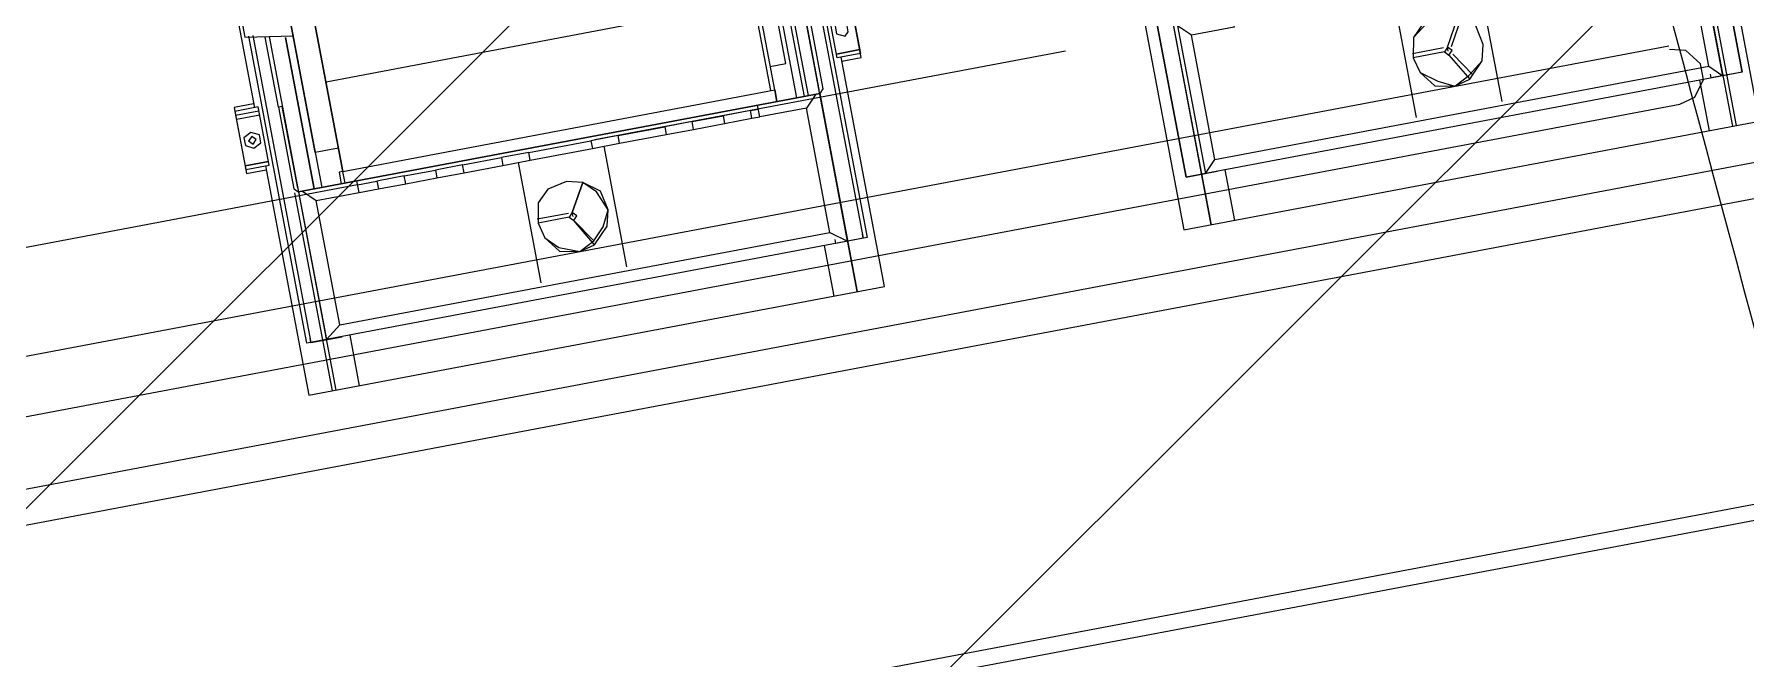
# Model space of a CAD drawing. Extents: x 407440 to 411585, y 6041728 to 6045069.
# Drawn here: x 410453.75 to 410478.57, y 6044300.17 to 6044309.24 of the extents above; entities that cross this region are included whole.
import ezdxf

# ---------------------------------------------------------------- set-up
doc = ezdxf.new("R2010")
doc.units = 0
doc.header["$LTSCALE"] = 5
doc.linetypes.add('foc-TIELINE', pattern=[1.875, 1.25, -0.625])
doc.layers.add('C-WS-T', color=13, linetype='Continuous', lineweight=9)
for name, color, linetype in [('P-BUFFER-PURPLE', 187, 'foc-TIELINE'), ('P-PROPOSED-EXISTING-H', 59, 'Continuous'), ('T-TIE', 201, 'foc-TIELINE')]:
    doc.layers.add(name, color=color, linetype=linetype)
doc.styles.add('80CG', font='ARIALN.TTF', dxfattribs={"height": 10})
doc.dimstyles.new('Compass 5 000', dxfattribs={"dimscale": 5, "dimtxt": 9, "dimasz": 2, "dimexe": 0.2, "dimexo": 0.0625, "dimgap": 0.5, "dimtad": 0, "dimtih": 1, "dimtoh": 1, "dimzin": 0, "dimdsep": 46, "dimtxsty": '80CG', "dimcen": 0.1, "dimse1": 1, "dimse2": 1, "dimclrd": 256, "dimclrt": 256, "dimaunit": 1, "dimadec": 4, "dimazin": 0, "dimtfac": 0.06, "dimtofl": 0, "dimtmove": 0, "dimatfit": 1, "dimfxl": 0.2, "dimtolj": 1, "dimtzin": 0, "dimlwd": -1, "dimarcsym": 0})

# ---------------------------------------------------------------- blocks, each defined once
blk = doc.blocks.new('P-RIG-877')
at = {"layer": 'T-TIE', "linetype": 'ByBlock', "lineweight": 25}
for points in [[(-5.7404, 0.0459), (-9.5405, 0.0459), (-9.5405, -12.2844), (-5.7404, -12.2844)], [(-9.4486, -0.0574), (-9.4486, -7.474), (-5.8437, -7.474), (-5.8437, -0.0574)]]:
    blk.add_lwpolyline(points, close=True, dxfattribs=at)
for points in [[(-5.7404, 0.0459), (-4.8219, 0.0459), (-4.8219, -6.1307), (-5.7404, -6.1307)], [(-5.7404, 0), (-4.8678, 0), (-4.8678, -6.0848), (-5.7404, -6.0848)], [(-6.5325, -2.3421), (-6.5325, -3.7312)], [(-6.5325, -4.4316), (-6.5325, -5.8207)]]:
    blk.add_lwpolyline(points, dxfattribs=at)
at = {"layer": 'T-TIE', "linetype": 'ByBlock', "lineweight": 18}
for points in [[(-6.9803, -0.4248), (-6.1077, -0.4248), (-6.9803, -0.4248)], [(-6.6359, -2.101), (-5.9585, -2.101), (-5.9585, -0.4018), (-6.6359, -0.4018)], [(-6.1192, -0.4248), (-6.1077, -0.4248), (-6.1077, -0.5166), (-6.1192, -0.5166)], [(-6.1077, -0.4248), (-6.1077, -2.0665)], [(-6.9803, -0.4822), (-5.9585, -0.4822)], [(-6.544, -2.0091), (-6.1077, -2.0091), (-6.1422, -1.9747), (-6.1422, -0.5166), (-6.1077, -0.4822), (-6.544, -0.4822), (-6.5555, -0.4707)], [(-6.544, -0.4707), (-5.9585, -0.4707)], [(-6.5785, -7.0951), (-6.5785, -6.9344), (-6.0503, -6.7507), (-6.0503, -0.62), (-6.0618, -0.574), (-6.1077, -0.5396), (-6.1537, -0.5396), (-6.1996, -0.574), (-6.2111, -0.62)], [(-6.1422, -0.5166), (-6.5096, -0.5166)], [(-6.1077, -0.5511), (-5.9585, -0.5511)], [(-6.7507, -12.2844), (-6.7507, -6.831), (-6.2226, -6.6473), (-6.2226, -0.62)], [(-6.1537, -1.1251), (-6.5096, -1.1251)], [(-6.3374, -1.2399), (-6.4177, -1.194)], [(-6.3259, -1.2514), (-6.3374, -1.2514), (-6.4177, -1.2055)], [(-6.3144, -1.2399), (-6.2455, -1.194)], [(-6.3144, -1.2514), (-6.234, -1.2055)], [(-6.3374, -1.2629), (-6.3374, -1.3547)], [(-6.3259, -1.2629), (-6.3259, -1.3547)], [(-6.1537, -1.3777), (-6.5096, -1.3777)], [(-6.544, -1.8484), (-6.5096, -1.8484), (-6.5096, -1.9747), (-6.544, -2.0091), (-6.5555, -2.0206), (-6.7966, -2.0206), (-6.7966, -2.0321), (-6.5555, -2.0321)], [(-6.1422, -1.9747), (-6.5096, -1.9747)], [(-6.1192, -2.0665), (-6.1077, -2.0665), (-6.1077, -1.9747)], [(-6.1077, -1.9517), (-5.9585, -1.9517)], [(-6.7966, -2.0206), (-7.0032, -2.0206), (-5.9585, -2.0206), (-6.544, -2.0206)], [(-7.0147, -2.0665), (-6.1077, -2.0665), (-7.0147, -2.0665)], [(-6.6244, -2.985), (-6.6244, -2.9276), (-6.8196, -2.9276), (-6.8196, -2.985)], [(-6.9803, -3.008), (-6.1077, -3.008), (-6.1077, -4.6612), (-7.0147, -4.6612)], [(-6.9803, -3.0194), (-6.1077, -3.0194), (-6.1192, -3.0194)], [(-6.6359, -4.6841), (-5.9585, -4.6841), (-5.9585, -2.985), (-6.6359, -2.985)], [(-6.1077, -3.0194), (-6.1077, -3.0998), (-6.1192, -3.0998)], [(-6.7966, -4.6153), (-6.5555, -4.6153), (-6.544, -4.6038), (-6.1077, -4.6038), (-6.1422, -4.5578), (-6.1422, -3.1113), (-6.1077, -3.0654), (-6.544, -3.0654)], [(-6.7966, -3.0654), (-6.5555, -3.0654), (-6.567, -3.0654)], [(-6.544, -3.0654), (-6.544, -4.6038), (-6.544, -3.0654)], [(-6.544, -3.0768), (-6.5096, -3.1113), (-6.5096, -3.249), (-6.544, -3.249)], [(-6.9688, -3.0998), (-6.544, -3.0998)], [(-6.9688, -3.1113), (-6.544, -3.1113)], [(-6.1422, -3.1113), (-6.5096, -3.1113)], [(-8.048, -3.1342), (-6.544, -3.1342)], [(-6.6473, -3.1916), (-6.6473, -3.1457), (-8.048, -3.1457)], [(-6.1077, -3.1342), (-5.9585, -3.1342)], [(-9.4486, -4.466), (-7.0147, -4.466), (-6.5785, -4.466), (-6.5785, -3.1916), (-7.0147, -3.1916), (-7.0147, -4.466), (-7.0147, -3.2031), (-9.4486, -3.2031)], [(-6.5785, -3.2031), (-7.0147, -3.2031)], [(-6.8425, -3.2031), (-6.8425, -4.466)], [(-6.5785, -3.1916), (-6.544, -3.1916), (-6.5785, -3.1916)], [(-6.5325, -3.272), (-6.5325, -3.249)], [(-6.5096, -3.272), (-6.5096, -3.249)], [(-6.5325, -3.4442), (-6.5325, -3.3524)], [(-6.5096, -3.4442), (-6.5096, -3.3524)], [(-6.5325, -3.6624), (-6.5325, -3.5246)], [(-6.5096, -3.6624), (-6.5096, -3.5246)], [(-6.1537, -3.7083), (-6.5096, -3.7083)], [(-6.5325, -3.9264), (-6.5325, -3.7427)], [(-6.5096, -3.9264), (-6.5096, -3.7427)], [(-6.3374, -3.8346), (-6.4177, -3.7886), (-6.3374, -3.8346)], [(-6.234, -3.7886), (-6.3144, -3.8346), (-6.2455, -3.7886)], [(-6.3259, -3.8346), (-6.3374, -3.8346)], [(-6.3374, -3.846), (-6.3374, -3.9379)], [(-6.3259, -3.846), (-6.3259, -3.9379)], [(-6.1537, -3.9609), (-6.5096, -3.9609)], [(-6.5325, -4.1216), (-6.5325, -4.0068)], [(-6.5096, -4.1216), (-6.5096, -4.0068)], [(-6.5325, -4.2938), (-6.5325, -4.2019)], [(-6.5096, -4.2938), (-6.5096, -4.2019)], [(-6.5325, -4.4316), (-6.5325, -4.3742)], [(-6.5096, -4.4316), (-6.5096, -4.3742)], [(-6.6473, -4.466), (-6.6473, -4.5349), (-8.0365, -4.5349)], [(-6.5785, -4.466), (-7.0147, -4.466)], [(-6.544, -4.466), (-6.5785, -4.466), (-6.5785, -4.4775), (-6.544, -4.4775)], [(-6.544, -4.5923), (-6.5096, -4.5578), (-6.5096, -4.4316), (-6.544, -4.4316)], [(-8.025, -4.5349), (-6.544, -4.5349)], [(-7.2443, -4.5349), (-7.2443, -4.6727), (-7.2673, -4.5349), (-7.2558, -4.6727), (-7.0147, -4.6727), (-6.9918, -4.5349)], [(-7.0147, -4.6497), (-6.1077, -4.6497), (-6.1077, -4.5578)], [(-6.9918, -4.5578), (-6.544, -4.5578), (-6.9918, -4.5578)], [(-6.1422, -4.5578), (-6.5096, -4.5578)], [(-6.1077, -4.5349), (-5.9585, -4.5349)], [(-6.567, -4.6038), (-6.5555, -4.6038), (-6.7966, -4.6038), (-6.7966, -4.6153), (-7.0032, -4.6153)], [(-7.0032, -4.6038), (-5.9585, -4.6038)], [(-6.544, -4.6153), (-5.9585, -4.6153)], [(-6.1077, -4.6497), (-6.1192, -4.6497)], [(-7.9906, -4.7415), (-7.8528, -4.7415), (-7.8528, -4.6841), (-6.8081, -4.6841)], [(-6.8196, -4.6841), (-6.8196, -4.7415), (-6.6244, -4.7415), (-6.6244, -4.6841)], [(-6.7966, -4.7415), (-6.7966, -4.6727)], [(-6.7851, -4.7415), (-6.7851, -4.6727)]]:
    blk.add_lwpolyline(points, dxfattribs=at)
for points in [[(-6.3259, -1.1481), (-6.3833, -1.1596), (-6.4177, -1.2055), (-6.4292, -1.2514), (-6.4177, -1.2973), (-6.3833, -1.3432), (-6.3259, -1.3547), (-6.28, -1.3432), (-6.2455, -1.2973), (-6.2226, -1.2514), (-6.2455, -1.2055), (-6.28, -1.1596)], [(-6.3259, -1.1481), (-6.3833, -1.1596), (-6.4177, -1.2055), (-6.4292, -1.2514), (-6.4177, -1.3088), (-6.3833, -1.3432), (-6.3259, -1.3547), (-6.28, -1.3432), (-6.234, -1.3088), (-6.2226, -1.2514), (-6.234, -1.2055), (-6.28, -1.1596)], [(-6.3259, -1.2399), (-6.3374, -1.2514), (-6.3259, -1.2629), (-6.3144, -1.2514)], [(-6.6359, -2.9965), (-6.8081, -2.9965), (-6.8081, -2.9276), (-6.6359, -2.9276)], [(-6.6473, -2.9965), (-6.6473, -2.9276)], [(-6.7277, -2.9505), (-6.7392, -2.962), (-6.7277, -2.985), (-6.7047, -2.985), (-6.6933, -2.962), (-6.7047, -2.9505)], [(-6.7966, -3.0539), (-6.5555, -3.0539), (-6.544, -3.0654), (-5.9585, -3.0654), (-6.9803, -3.0654), (-6.7966, -3.0654)], [(-6.5096, -3.272), (-6.5325, -3.272), (-6.5325, -3.3524), (-6.5096, -3.3524)], [(-6.5096, -3.4442), (-6.5325, -3.4442), (-6.5325, -3.5246), (-6.5096, -3.5246)], [(-6.5096, -3.6624), (-6.5325, -3.6624), (-6.5325, -3.7427), (-6.5096, -3.7427)], [(-6.3259, -3.7312), (-6.3833, -3.7542), (-6.4177, -3.7886), (-6.4292, -3.8346), (-6.4177, -3.892), (-6.3833, -3.9264), (-6.3259, -3.9379), (-6.28, -3.9264), (-6.2455, -3.892), (-6.2226, -3.8346), (-6.2455, -3.7886), (-6.28, -3.7542)], [(-6.3259, -3.7312), (-6.3833, -3.7427), (-6.4177, -3.7886), (-6.4292, -3.8346), (-6.4177, -3.892), (-6.3833, -3.9264), (-6.3259, -3.9379), (-6.28, -3.9264), (-6.234, -3.892), (-6.2226, -3.8346), (-6.234, -3.7886), (-6.28, -3.7427)], [(-6.3259, -3.8231), (-6.3374, -3.8346), (-6.3259, -3.846), (-6.3144, -3.8346)], [(-6.5096, -3.9264), (-6.5325, -3.9264), (-6.5325, -4.0068), (-6.5096, -4.0068)], [(-6.5096, -4.1216), (-6.5325, -4.1216), (-6.5325, -4.2019), (-6.5096, -4.2019)], [(-6.5096, -4.2938), (-6.5325, -4.2938), (-6.5325, -4.3742), (-6.5096, -4.3742)], [(-6.6359, -4.7415), (-6.6359, -4.6727), (-6.8081, -4.6727), (-6.8081, -4.7415)], [(-6.7277, -4.6841), (-6.7392, -4.7071), (-6.7277, -4.7301), (-6.7047, -4.7301), (-6.6933, -4.7071), (-6.7047, -4.6841)], [(-6.7162, -4.6956), (-6.7277, -4.7071), (-6.7162, -4.7186), (-6.7047, -4.7071)], [(-6.7162, -4.6956), (-6.7277, -4.7071), (-6.7162, -4.7186), (-6.7047, -4.7071)], [(-6.6473, -4.6727), (-6.6473, -4.7415)]]:
    blk.add_lwpolyline(points, close=True, dxfattribs=at)

msp = doc.modelspace()

# ---------------------------------------------------------------- hatches: boundary and pattern name
at = {"layer": 'P-PROPOSED-EXISTING-H'}
h = msp.add_hatch(dxfattribs=at)
h.set_pattern_fill('ANSI31', color=256, scale=3.498392, style=0)
h.set_pattern_definition([(45, (-102.852, 2739.382), (-7.854113246, 7.854113246), [])])
edge = h.paths.add_edge_path()
edge.add_line((410849.565, 6043843.767), (410381.581, 6043755.258))
edge.add_line((410381.581, 6043755.258), (409934.712, 6043670.743))
edge.add_line((409934.712, 6043670.743), (409814.106, 6044308.44))
edge.add_line((409814.106, 6044308.44), (410263.945, 6044377.375))
edge.add_line((410263.945, 6044377.375), (410794.85, 6044458.734))
edge.add_line((410794.85, 6044458.734), (411169.273, 6044565.411))
edge.add_line((411169.273, 6044565.411), (411290.002, 6043927.065))
edge.add_line((411290.002, 6043927.065), (411039.067, 6043879.607))
edge.add_arc((410922.403, 6043977.554), 152.33, 241.43508, 319.98432, ccw=False)

# ---------------------------------------------------------------- linework, layer by layer
at = {"layer": 'P-BUFFER-PURPLE'}
msp.add_circle((410670.316, 6044396.422, -0.107), 250.434, dxfattribs=at)

# ---------------------------------------------------------------- block references
at = {"layer": 'T-TIE', "linetype": 'ByBlock', "xscale": 4.999999999955019, "yscale": 4.999999999955019, "zscale": 4.999999999955019, "rotation": 280.7096999997605}
msp.add_blockref('P-RIG-877', (410486.28, 6044279.077), dxfattribs=at)

# ---------------------------------------------------------------- leaders
at = {"layer": 'C-WS-T', "path_type": 1}
msp.add_leader([(410483.817, 6044285.895), (410469.763, 6044338.243)], dimstyle='Compass 5 000', override={"dimgap": 0.5, "dimtad": 0}, dxfattribs=at)

doc.saveas('drawing.dxf')
